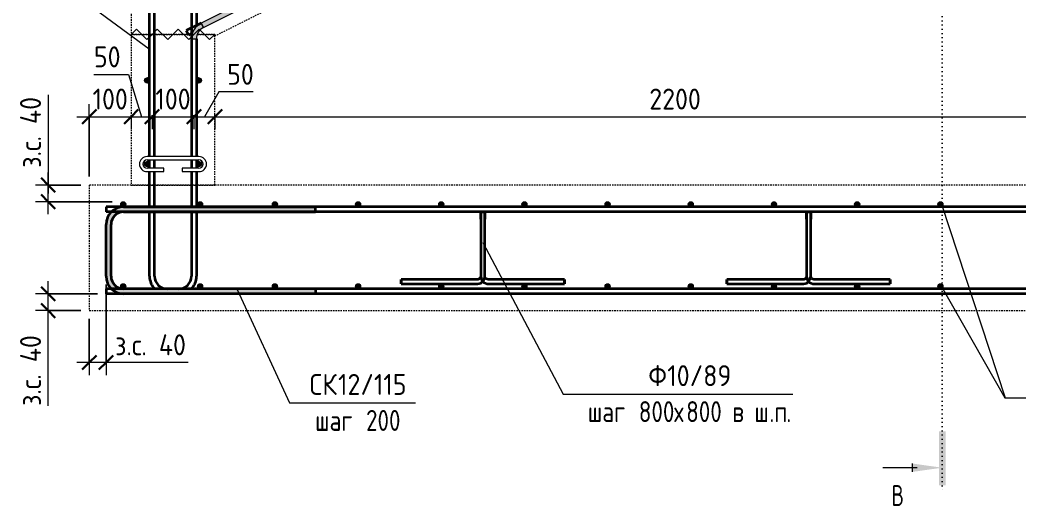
# Model space of a CAD drawing. Header units: millimetres. Extents: x 28908 to 47912, y -2577 to 78399.
# Drawn here: x 36045 to 38433, y -2467 to -1306 of the extents above; entities that cross this region are included whole.
import ezdxf

# ---------------------------------------------------------------- set-up
doc = ezdxf.new("R2010")
doc.units = ezdxf.units.MM
doc.linetypes.add('01 Штриховая _4 мм_', pattern=[6, 3.5, -2.5])
doc.linetypes.add('04 Пунктир 10мм', pattern=[10, 0, -10])
for name, color, linetype, lineweight in [('AA_Dim', 7, 'Continuous', 9), ('AA_Dim-20', 7, 'Continuous', 9), ('AA_Oformlenie', 7, 'Continuous', 9), ('AA_Razrez', 7, 'Continuous', 9), ('AA_Vinoska', 7, 'Continuous', 9), ('KR_Armatura', 7, 'Continuous', 20), ('KR_Armatura_Tonkie', 7, 'Continuous', 20)]:
    doc.layers.add(name, color=color, linetype=linetype, lineweight=lineweight)
for name, color, linetype, lineweight, true_color in [('AF_Perekritie', 7, 'Continuous', 60, 0x006a35), ('AF_Perekritie_Опалубка', 7, 'Continuous', 60, 0x006a35), ('AF_Stena_Опалубка', 7, 'Continuous', 20, 0x0063c6), ('KR_Fundament', 7, 'Continuous', 20, 0x804000)]:
    doc.layers.add(name, color=color, linetype=linetype, lineweight=lineweight, true_color=true_color)
doc.styles.add('ISOCPEUR', font='isocpeur.TTF', dxfattribs={"width": 0.7, "height": 50})
doc.styles.add('ISOCPEUR_1', font='isocpeur.TTF', dxfattribs={"width": 0.9, "height": 50})
doc.styles.add('ISOCPEUR_2', font='isocpeur.TTF', dxfattribs={"width": 0.8, "height": 50})
doc.dimstyles.new('00_Точн_3_знака__прозр_', dxfattribs={"dimscale": 304.8, "dimtxt": 50.137748, "dimasz": 0.111549, "dimexe": 0.098425, "dimexo": 0.065617, "dimgap": 0.006562, "dimtad": 1, "dimdec": 3, "dimrnd": 0.001, "dimdsep": 46, "dimtxsty": 'ISOCPEUR_1', "dimblk1": 'OBLIQUE', "dimblk2": 'OBLIQUE', "dimsah": 1, "dimcen": 0.09, "dimdle": 0.098425, "dimazin": 0, "dimtfac": 1, "dimtdec": 4, "dimtix": 1, "dimtmove": 0, "dimatfit": 3, "dimfxl": 1, "dimtvp": 1, "dimtolj": 1, "dimtzin": 0, "dimlwd": 18, "dimlwe": 18, "dimarcsym": 2})
doc.dimstyles.new('00_Точн_3_знака__прозр__1', dxfattribs={"dimscale": 304.8, "dimtxt": 50.137748, "dimasz": 0.111549, "dimexe": 0.098425, "dimexo": 0.065617, "dimgap": 0.006562, "dimtad": 1, "dimdec": 3, "dimrnd": 0.001, "dimdsep": 46, "dimtxsty": 'ISOCPEUR_1', "dimblk1": 'OBLIQUE', "dimblk2": 'OBLIQUE', "dimsah": 1, "dimcen": 0.09, "dimdle": 0.098425, "dimazin": 0, "dimtfac": 1, "dimtdec": 4, "dimtix": 1, "dimtmove": 1, "dimatfit": 3, "dimfxl": 1, "dimtvp": 1, "dimtolj": 1, "dimtzin": 0, "dimlwd": 18, "dimlwe": 18, "dimarcsym": 2})

# ---------------------------------------------------------------- blocks, each defined once
blk = doc.blocks.new('Ktcnybwf - Лестница-3686718-А-А Арм')
at = {"layer": 'AF_Perekritie', "linetype": '01 Штриховая _4 мм_', "lineweight": 20}
for p, q in [((-31880.1, -70), (-32180.1, -70)), ((-32180.1, -70), (-32180.1, -170)), ((-32180.1, -170), (-32480.1, -170)), ((-32480.1, -170), (-32480.1, -320)), ((-34080.1, -1343.6), (-31932.8, -270)), ((-31932.8, -270), (-31880.1, -270)), ((-32480.1, -320), (-32780.1, -320)), ((-32780.1, -320), (-32780.1, -470)), ((-32780.1, -470), (-33080.1, -470)), ((-33080.1, -470), (-33080.1, -620)), ((-33080.1, -620), (-33380.1, -620)), ((-33380.1, -620), (-33380.1, -770)), ((-33380.1, -770), (-33680.1, -770)), ((-33680.1, -770), (-33680.1, -920)), ((-33680.1, -920), (-33980.1, -920)), ((-33980.1, -920), (-33980.1, -1070)), ((-33980.1, -1070), (-34280.1, -1070)), ((-34280.1, -1070), (-34280.1, -1340)), ((-34280.1, -1340), (-34134.6, -1340)), ((-34122, -1340), (-34080.1, -1340)), ((-34080.1, -1340), (-34080.1, -1343.6))]:
    blk.add_line(p, q, dxfattribs=at)
blk = doc.blocks.new('261_Лягушка _НесАрм_РабПлоск_ - 10 А240-3794697-А-А Арм')
at = {"layer": 'KR_Armatura_Tonkie', "lineweight": 35}
for p, q in [((-33445.1, -1781.5), (-33445.1, -1918.5)), ((-33445.1, -1781.5), (-33445.1, -1918.5)), ((-33435.1, -1918.5), (-33435.1, -1781.5)), ((-33435.1, -1918.5), (-33435.1, -1781.5)), ((-33452.6, -1926), (-33635.1, -1926)), ((-33635.1, -1926), (-33635.1, -1936)), ((-33635.1, -1936), (-33635.1, -1926)), ((-33245.1, -1926), (-33427.6, -1926)), ((-33245.1, -1936), (-33245.1, -1926)), ((-33245.1, -1926), (-33245.1, -1936)), ((-33635.1, -1936), (-33452.6, -1936)), ((-33427.6, -1936), (-33245.1, -1936))]:
    blk.add_line(p, q, dxfattribs=at)
at = {"layer": 'KR_Armatura_Tonkie', "lineweight": 35, "flags": 128}
for points in [[(-33445.1, -1769), (-33443.2, -1765.1), (-33439, -1764.1), (-33435.6, -1766.7), (-33435.1, -1769)], [(-33445.1, -1769), (-33445.1, -1770.9), (-33445.1, -1776.1), (-33445.1, -1781.5)], [(-33445.1, -1781.5), (-33445.1, -1774.8), (-33445.1, -1770.2), (-33445.1, -1769)], [(-33435.1, -1781.5), (-33435.1, -1774.8), (-33435.1, -1770.2), (-33435.1, -1769)], [(-33435.1, -1769), (-33435.1, -1770.9), (-33435.1, -1776.1), (-33435.1, -1781.5)], [(-33452.6, -1936), (-33444.6, -1934.1), (-33438.3, -1928.7), (-33435.2, -1921), (-33435.1, -1918.5)], [(-33445.1, -1918.5), (-33447, -1923.5), (-33451.7, -1925.9), (-33452.6, -1926)], [(-33445.1, -1918.5), (-33443.1, -1926.5), (-33437.7, -1932.7), (-33430.1, -1935.8), (-33427.6, -1936)], [(-33427.6, -1926), (-33432.5, -1924.1), (-33435, -1919.4), (-33435.1, -1918.5)]]:
    blk.add_lwpolyline(points, dxfattribs=at)
blk = doc.blocks.new('079_Обозначение загиба стержня _ЭлУзла_ - Сплошные линии-3775775-А-А Арм')
at = {"layer": 'AA_Oformlenie'}
for points in [[(-34107.5, -1323.7), (-33588.6, -1064.5), (-33594, -1053.7), (-34112.8, -1313)], [(-33976.5, -1238), (-33985.1, -1208.8), (-33994.6, -1213.5)], [(-34136.1, -1350.6), (-34124.1, -1350.6), (-34123.3, -1344), (-34121.2, -1337.7), (-34117.7, -1332.1), (-34112.8, -1327.2), (-34107.5, -1323.7), (-34112.8, -1313), (-34120.6, -1318), (-34127.1, -1324.7), (-34132, -1332.6), (-34135, -1341.3)]]:
    blk.add_hatch(color=256, dxfattribs=at).paths.add_polyline_path(points)
for p, q in [((-33594, -1053.7), (-34112.8, -1313)), ((-33594, -1053.7), (-34112.8, -1313)), ((-34107.5, -1323.7), (-33588.6, -1064.5)), ((-34107.5, -1323.7), (-33588.6, -1064.5)), ((-33588.6, -1064.5), (-33594, -1053.7)), ((-33588.6, -1064.5), (-33594, -1053.7)), ((-33985.1, -1208.8), (-33994.6, -1213.5)), ((-33994.6, -1213.5), (-33976.5, -1238)), ((-33976.5, -1238), (-33985.1, -1208.8)), ((-34107.5, -1323.7), (-34112.8, -1313)), ((-34112.8, -1313), (-34107.5, -1323.7)), ((-34136.1, -1350.6), (-34124.1, -1350.6))]:
    blk.add_line(p, q, dxfattribs=at)
for centre, radius, start, end in [((-34124.1, -1278.2), 150, 77.6288, 90), ((-34124.1, -1278.2), 150, 61.2026, 73.4903), ((-34124.1, -1278.2), 150, 26.55, 55.8028), ((-34094.1, -1350.6), 42, 116.55, 180), ((-34094.1, -1350.6), 42, 116.55, 180), ((-34094.1, -1350.6), 30, 116.55, 180), ((-34094.1, -1350.6), 30, 116.55, 180)]:
    blk.add_arc(centre, radius, start, end, dxfattribs=at)
blk = doc.blocks.new('Последовательность узлов - 3мм масшт20-904339-А-А Арм')
at = {"layer": 'AA_Oformlenie'}
for p, q in [((-34280.1, -1340), (-34267.6, -1327.5)), ((-34267.6, -1327.5), (-34242.6, -1352.5)), ((-34230.1, -1340), (-34217.6, -1327.5)), ((-34217.6, -1327.5), (-34192.6, -1352.5)), ((-34180.1, -1340), (-34167.6, -1327.5)), ((-34167.6, -1327.5), (-34142.6, -1352.5)), ((-34130.1, -1340), (-34117.6, -1327.5)), ((-34117.6, -1327.5), (-34092.6, -1352.5)), ((-34230.1, -1340), (-34242.6, -1352.5)), ((-34180.1, -1340), (-34192.6, -1352.5)), ((-34130.1, -1340), (-34142.6, -1352.5)), ((-34080.1, -1340), (-34092.6, -1352.5))]:
    blk.add_line(p, q, dxfattribs=at)
blk = doc.blocks.new('079_Шпилька _ЭлУзла_ - d8 А240-3881866-А-А Арм')
at = {"layer": 'AA_Oformlenie'}
for p, q in [((-29558.1, -832), (-29682.1, -832)), ((-29682.1, -840), (-29558.1, -840)), ((-29642.1, -860), (-29682.1, -860)), ((-29682.1, -868), (-29642.1, -868)), ((-29642.1, -868), (-29642.1, -860)), ((-29558.1, -860), (-29598.1, -860)), ((-29598.1, -860), (-29598.1, -868)), ((-29598.1, -868), (-29558.1, -868))]:
    blk.add_line(p, q, dxfattribs=at)
for centre, radius, start, end in [((-29682.1, -850), 18, 90, 270), ((-29558.1, -850), 18, 270, 90), ((-29682.1, -850), 10, 90, 270), ((-29558.1, -850), 10, 270, 90)]:
    blk.add_arc(centre, radius, start, end, dxfattribs=at)
blk = doc.blocks.new('Разрез - Номер узла_ сзади-394133-А-А Арм')
at = {"layer": 'AA_Razrez'}
for points in [[(-30447.7, -2295), (-30463.7, -2295), (-30463.7, -2424.1), (-30447.7, -2424.1)], [(-30526.5, -2371.7), (-30526.5, -2391.5), (-30455.8, -2381.6)]]:
    blk.add_hatch(color=256, dxfattribs=at).paths.add_polyline_path(points)
for p, q in [((-30515.8, -2381.6), (-30597.7, -2381.6)), ((-30526.5, -2391.5), (-30526.5, -2371.7))]:
    blk.add_line(p, q, dxfattribs=at)
blk = doc.blocks.new('DIMBLOCK42-А-А Арм')
at = {"layer": 'AA_Dim-20', "color": 30, "lineweight": 18, "true_color": 0xff8000, "transparency": 16777216}
for p, q in [((36250.5, -1938), (36250.5, -2154)), ((36250.5, -2124), (36250.5, -1938)), ((36210.5, -2020), (36210.5, -2154)), ((36210.5, -2124), (36210.5, -2020)), ((36280.5, -2124), (36180.5, -2124)), ((36252.3, -2124), (36230.5, -2124)), ((36446.4, -2124), (36252.3, -2124))]:
    blk.add_line(p, q, dxfattribs=at)
at = {"layer": 'AA_Dim-20', "color": 30, "lineweight": 30, "true_color": 0xff8000, "transparency": 16777216}
for p, q in [((36210.5, -2124), (36193.5, -2141)), ((36210.5, -2124), (36227.5, -2107)), ((36250.5, -2124), (36233.5, -2141)), ((36250.5, -2124), (36267.5, -2107))]:
    blk.add_line(p, q, dxfattribs=at)
at = {"layer": 'AA_Dim-20', "color": 0, "lineweight": 18, "transparency": 16777216, "insert": (36272.3, -2056.8), "char_height": 50, "width": 208.876, "attachment_point": 1, "line_spacing_factor": 1.135194, "style": 'ISOCPEUR_1'}
blk.add_mtext('з.с. 40', dxfattribs=at)
blk = doc.blocks.new('_Oblique')
at = {"color": 0, "linetype": 'ByBlock', "lineweight": -2}
blk.add_line((-0.5, -0.5), (0.5, 0.5), dxfattribs=at)
blk = doc.blocks.new('DIMBLOCK50-А-А Арм')
at = {"layer": 'AA_Dim-20', "color": 30, "lineweight": 18, "true_color": 0xff8000, "transparency": 16777216}
for p, q in [((36210.5, -1680), (36210.5, -1506.8)), ((36180.5, -1536.8), (36310.5, -1536.8)), ((36210.5, -1536.8), (36210.5, -1680)), ((36310.5, -1532.7), (36310.5, -1566.8)), ((36310.5, -1536.8), (36310.5, -1532.7))]:
    blk.add_line(p, q, dxfattribs=at)
at = {"layer": 'AA_Dim-20', "color": 30, "lineweight": 30, "true_color": 0xff8000, "transparency": 16777216}
for p, q in [((36210.5, -1536.8), (36227.5, -1519.8)), ((36310.5, -1536.8), (36327.5, -1519.8)), ((36210.5, -1536.8), (36193.5, -1553.8)), ((36310.5, -1536.8), (36293.5, -1553.8))]:
    blk.add_line(p, q, dxfattribs=at)
at = {"layer": 'AA_Dim-20', "color": 0, "lineweight": 18, "transparency": 16777216, "insert": (36218.4, -1469.6), "char_height": 50, "width": 101.032, "attachment_point": 1, "line_spacing_factor": 1.135194, "style": 'ISOCPEUR_1'}
blk.add_mtext('100', dxfattribs=at)
blk = doc.blocks.new('DIMBLOCK51-А-А Арм')
at = {"layer": 'AA_Dim-20', "color": 30, "lineweight": 18, "true_color": 0xff8000, "transparency": 16777216}
for p, q in [((36221.6, -1436), (36304.1, -1436)), ((36304.1, -1436), (36335.5, -1536.8)), ((36310.5, -1532.7), (36310.5, -1566.8)), ((36310.5, -1536.8), (36310.5, -1532.7)), ((36310.5, -1536.8), (36360.5, -1536.8)), ((36360.5, -1532.7), (36360.5, -1566.8)), ((36360.5, -1536.8), (36360.5, -1532.7))]:
    blk.add_line(p, q, dxfattribs=at)
at = {"layer": 'AA_Dim-20', "color": 30, "lineweight": 30, "true_color": 0xff8000, "transparency": 16777216}
for p, q in [((36310.5, -1536.8), (36327.5, -1519.8)), ((36360.5, -1536.8), (36377.5, -1519.8)), ((36310.5, -1536.8), (36293.5, -1553.8)), ((36360.5, -1536.8), (36343.5, -1553.8))]:
    blk.add_line(p, q, dxfattribs=at)
at = {"layer": 'AA_Dim-20', "color": 0, "lineweight": 18, "transparency": 16777216, "insert": (36221.6, -1368.8), "char_height": 50, "width": 74.923, "attachment_point": 1, "line_spacing_factor": 1.135194, "style": 'ISOCPEUR_1'}
blk.add_mtext('50', dxfattribs=at)
blk = doc.blocks.new('DIMBLOCK52-А-А Арм')
at = {"layer": 'AA_Dim-20', "color": 30, "lineweight": 30, "true_color": 0xff8000, "transparency": 16777216}
for p, q in [((36360.5, -1536.8), (36377.5, -1519.8)), ((36460.5, -1536.8), (36477.5, -1519.8)), ((36360.5, -1536.8), (36343.5, -1553.8)), ((36460.5, -1536.8), (36443.5, -1553.8))]:
    blk.add_line(p, q, dxfattribs=at)
at = {"layer": 'AA_Dim-20', "color": 30, "lineweight": 18, "true_color": 0xff8000, "transparency": 16777216}
for p, q in [((36360.5, -1532.7), (36360.5, -1566.8)), ((36360.5, -1536.8), (36360.5, -1532.7)), ((36360.5, -1536.8), (36460.5, -1536.8)), ((36460.5, -1532.7), (36460.5, -1566.8)), ((36460.5, -1536.8), (36460.5, -1532.7))]:
    blk.add_line(p, q, dxfattribs=at)
at = {"layer": 'AA_Dim-20', "color": 0, "lineweight": 18, "transparency": 16777216, "insert": (36368.4, -1469.6), "char_height": 50, "width": 101.032, "attachment_point": 1, "line_spacing_factor": 1.135194, "style": 'ISOCPEUR_1'}
blk.add_mtext('100', dxfattribs=at)
blk = doc.blocks.new('DIMBLOCK53-А-А Арм')
at = {"layer": 'AA_Dim-20', "color": 30, "lineweight": 18, "true_color": 0xff8000, "transparency": 16777216}
for p, q in [((36519.7, -1477.6), (36485.5, -1536.8)), ((36602.1, -1477.6), (36519.7, -1477.6)), ((36460.5, -1532.7), (36460.5, -1566.8)), ((36460.5, -1536.8), (36460.5, -1532.7)), ((36460.5, -1536.8), (36510.5, -1536.8)), ((36510.5, -1532.7), (36510.5, -1566.8)), ((36510.5, -1536.8), (36510.5, -1532.7))]:
    blk.add_line(p, q, dxfattribs=at)
at = {"layer": 'AA_Dim-20', "color": 30, "lineweight": 30, "true_color": 0xff8000, "transparency": 16777216}
for p, q in [((36460.5, -1536.8), (36477.5, -1519.8)), ((36510.5, -1536.8), (36527.5, -1519.8)), ((36460.5, -1536.8), (36443.5, -1553.8)), ((36510.5, -1536.8), (36493.5, -1553.8))]:
    blk.add_line(p, q, dxfattribs=at)
at = {"layer": 'AA_Dim-20', "color": 0, "lineweight": 18, "transparency": 16777216, "insert": (36539.7, -1410.5), "char_height": 50, "width": 74.923, "attachment_point": 1, "line_spacing_factor": 1.135194, "style": 'ISOCPEUR_1'}
blk.add_mtext('50', dxfattribs=at)
blk = doc.blocks.new('DIMBLOCK54-А-А Арм')
at = {"layer": 'AA_Dim-20', "color": 30, "lineweight": 30, "true_color": 0xff8000, "transparency": 16777216}
for p, q in [((36510.5, -1536.8), (36527.5, -1519.8)), ((38710.5, -1536.8), (38727.5, -1519.8)), ((36510.5, -1536.8), (36493.5, -1553.8)), ((38710.5, -1536.8), (38693.5, -1553.8))]:
    blk.add_line(p, q, dxfattribs=at)
at = {"layer": 'AA_Dim-20', "color": 30, "lineweight": 18, "true_color": 0xff8000, "transparency": 16777216}
for p, q in [((36510.5, -1532.7), (36510.5, -1566.8)), ((36510.5, -1536.8), (36510.5, -1532.7)), ((36510.5, -1536.8), (38710.5, -1536.8)), ((38710.5, -1532.7), (38710.5, -1566.8)), ((38710.5, -1536.8), (38710.5, -1532.7))]:
    blk.add_line(p, q, dxfattribs=at)
at = {"layer": 'AA_Dim-20', "color": 0, "lineweight": 18, "transparency": 16777216, "insert": (37548, -1469.6), "char_height": 50, "width": 149.846, "attachment_point": 1, "line_spacing_factor": 1.135194, "style": 'ISOCPEUR_1'}
blk.add_mtext('2200', dxfattribs=at)
blk = doc.blocks.new('042_М_Арматуры - Диам длина поз _ Комментарий-2260297-А-А Арм')
at = {"layer": 'AA_Vinoska'}
blk.add_line((-33880.8, -2220.4), (-33600.8, -2220.4), dxfattribs=at)
blk = doc.blocks.new('DIMBLOCK70-А-А Арм')
at = {"layer": 'AA_Dim-20', "color": 30, "lineweight": 18, "true_color": 0xff8000, "transparency": 16777216}
for p, q in [((36112.3, -1484.5), (36112.3, -1678.6)), ((36112.3, -1770), (36112.3, -1670)), ((36112.3, -1678.6), (36112.3, -1720)), ((36190.5, -1700), (36082.3, -1700)), ((36112.3, -1700), (36190.5, -1700)), ((36265.5, -1740), (36082.3, -1740)), ((36112.3, -1740), (36265.5, -1740))]:
    blk.add_line(p, q, dxfattribs=at)
at = {"layer": 'AA_Dim-20', "color": 30, "lineweight": 30, "true_color": 0xff8000, "transparency": 16777216}
for p, q in [((36112.3, -1700), (36095.3, -1683)), ((36112.3, -1700), (36129.3, -1717)), ((36112.3, -1740), (36095.3, -1723)), ((36112.3, -1740), (36129.3, -1757))]:
    blk.add_line(p, q, dxfattribs=at)
at = {"layer": 'AA_Dim-20', "color": 0, "lineweight": 18, "transparency": 16777216, "insert": (36045.2, -1658.6), "char_height": 50, "width": 208.876, "attachment_point": 1, "rotation": 90, "line_spacing_factor": 1.135194, "style": 'ISOCPEUR_1'}
blk.add_mtext('з.с. 40', dxfattribs=at)
blk = doc.blocks.new('DIMBLOCK71-А-А Арм')
at = {"layer": 'AA_Dim-20', "color": 30, "lineweight": 18, "true_color": 0xff8000, "transparency": 16777216}
for p, q in [((36112.3, -2030), (36112.3, -1930)), ((36230.5, -1960), (36082.3, -1960)), ((36112.3, -1960), (36230.5, -1960)), ((36112.3, -2033.6), (36112.3, -1980)), ((36190.5, -2000), (36082.3, -2000)), ((36112.3, -2000), (36190.5, -2000)), ((36112.3, -2227.7), (36112.3, -2033.6))]:
    blk.add_line(p, q, dxfattribs=at)
at = {"layer": 'AA_Dim-20', "color": 30, "lineweight": 30, "true_color": 0xff8000, "transparency": 16777216}
for p, q in [((36112.3, -1960), (36095.3, -1943)), ((36112.3, -1960), (36129.3, -1977)), ((36112.3, -2000), (36095.3, -1983)), ((36112.3, -2000), (36129.3, -2017))]:
    blk.add_line(p, q, dxfattribs=at)
at = {"layer": 'AA_Dim-20', "color": 0, "lineweight": 18, "transparency": 16777216, "insert": (36045.2, -2227.7), "char_height": 50, "width": 208.876, "attachment_point": 1, "rotation": 90, "line_spacing_factor": 1.135194, "style": 'ISOCPEUR_1'}
blk.add_mtext('з.с. 40', dxfattribs=at)
blk = doc.blocks.new('042_М_Арматуры - Диам длина поз _ Комментарий полка 25-3827468-А-А Арм')
at = {"layer": 'AA_Vinoska'}
blk.add_line((-31345.3, -434.9), (-30845.3, -434.9), dxfattribs=at)
blk = doc.blocks.new('042_М_Арматуры - Диам длина поз _ Шаг-2260295-А-А Арм')
at = {"layer": 'AA_Vinoska'}
blk.add_line((-30255.6, -895.6), (-29975.6, -895.6), dxfattribs=at)

msp = doc.modelspace()

# ---------------------------------------------------------------- hatches: boundary and pattern name
at = {"layer": 'KR_Armatura'}
h = msp.add_hatch(color=256, dxfattribs=at)
edge = h.paths.add_edge_path()
edge.add_arc((36348.4726, -1450), 6, 0, 360)
for points in [[(36348.4726, -1456), (36353.6688, -1453), (36353.6688, -1447), (36348.4726, -1444), (36343.2764, -1447), (36343.2764, -1453)], [(36472.4726, -1456), (36477.6688, -1453), (36477.6688, -1447), (36472.4726, -1444), (36467.2764, -1447), (36467.2764, -1453)], [(36348.4726, -1656), (36353.6688, -1653), (36353.6688, -1647), (36348.4726, -1644), (36343.2764, -1647), (36343.2764, -1653)], [(36472.4726, -1656), (36477.6688, -1653), (36477.6688, -1647), (36472.4726, -1644), (36467.2764, -1647), (36467.2764, -1653)], [(36288.4726, -1751.1962), (36294.4726, -1751.1962), (36297.4726, -1746), (36294.4726, -1740.8038), (36288.4726, -1740.8038), (36285.4726, -1746)], [(36472.1393, -1751.1962), (36478.1393, -1751.1962), (36481.1393, -1746), (36478.1393, -1740.8038), (36472.1393, -1740.8038), (36469.1393, -1746)], [(36650.8059, -1751.1962), (36656.8059, -1751.1962), (36659.8059, -1746), (36656.8059, -1740.8038), (36650.8059, -1740.8038), (36647.8059, -1746)], [(36849.4726, -1751.1962), (36855.4726, -1751.1962), (36858.4726, -1746), (36855.4726, -1740.8038), (36849.4726, -1740.8038), (36846.4726, -1746)], [(37048.1393, -1751.1962), (37054.1393, -1751.1962), (37057.1393, -1746), (37054.1393, -1740.8038), (37048.1393, -1740.8038), (37045.1393, -1746)], [(37246.8059, -1751.1962), (37252.8059, -1751.1962), (37255.8059, -1746), (37252.8059, -1740.8038), (37246.8059, -1740.8038), (37243.8059, -1746)], [(37445.4726, -1751.1962), (37451.4726, -1751.1962), (37454.4726, -1746), (37451.4726, -1740.8038), (37445.4726, -1740.8038), (37442.4726, -1746)], [(37644.1393, -1751.1962), (37650.1393, -1751.1962), (37653.1393, -1746), (37650.1393, -1740.8038), (37644.1393, -1740.8038), (37641.1393, -1746)], [(37842.8059, -1751.1962), (37848.8059, -1751.1962), (37851.8059, -1746), (37848.8059, -1740.8038), (37842.8059, -1740.8038), (37839.8059, -1746)], [(38041.4726, -1751.1962), (38047.4726, -1751.1962), (38050.4726, -1746), (38047.4726, -1740.8038), (38041.4726, -1740.8038), (38038.4726, -1746)], [(38240.1393, -1751.1962), (38246.1393, -1751.1962), (38249.1393, -1746), (38246.1393, -1740.8038), (38240.1393, -1740.8038), (38237.1393, -1746)], [(36288.4726, -1947.1962), (36294.4726, -1947.1962), (36297.4726, -1942), (36294.4726, -1936.8038), (36288.4726, -1936.8038), (36285.4726, -1942)], [(36472.1393, -1947.1962), (36478.1393, -1947.1962), (36481.1393, -1942), (36478.1393, -1936.8038), (36472.1393, -1936.8038), (36469.1393, -1942)], [(36650.8059, -1947.1962), (36656.8059, -1947.1962), (36659.8059, -1942), (36656.8059, -1936.8038), (36650.8059, -1936.8038), (36647.8059, -1942)], [(36849.4726, -1947.1962), (36855.4726, -1947.1962), (36858.4726, -1942), (36855.4726, -1936.8038), (36849.4726, -1936.8038), (36846.4726, -1942)], [(37048.1393, -1947.1962), (37054.1393, -1947.1962), (37057.1393, -1942), (37054.1393, -1936.8038), (37048.1393, -1936.8038), (37045.1393, -1942)], [(37246.8059, -1947.1962), (37252.8059, -1947.1962), (37255.8059, -1942), (37252.8059, -1936.8038), (37246.8059, -1936.8038), (37243.8059, -1942)], [(37445.4726, -1947.1962), (37451.4726, -1947.1962), (37454.4726, -1942), (37451.4726, -1936.8038), (37445.4726, -1936.8038), (37442.4726, -1942)], [(37644.1393, -1947.1962), (37650.1393, -1947.1962), (37653.1393, -1942), (37650.1393, -1936.8038), (37644.1393, -1936.8038), (37641.1393, -1942)], [(37842.8059, -1947.1962), (37848.8059, -1947.1962), (37851.8059, -1942), (37848.8059, -1936.8038), (37842.8059, -1936.8038), (37839.8059, -1942)], [(38041.4726, -1947.1962), (38047.4726, -1947.1962), (38050.4726, -1942), (38047.4726, -1936.8038), (38041.4726, -1936.8038), (38038.4726, -1942)], [(38240.1393, -1947.1962), (38246.1393, -1947.1962), (38249.1393, -1942), (38246.1393, -1936.8038), (38240.1393, -1936.8038), (38237.1393, -1942)]]:
    msp.add_hatch(color=256, dxfattribs=at).paths.add_polyline_path(points)
h = msp.add_hatch(color=256, dxfattribs=at)
edge = h.paths.add_edge_path()
edge.add_arc((36472.4726, -1450), 6, 0, 360)
h = msp.add_hatch(color=256, dxfattribs=at)
edge = h.paths.add_edge_path()
edge.add_arc((36348.4726, -1650), 6, 0, 360)
h = msp.add_hatch(color=256, dxfattribs=at)
edge = h.paths.add_edge_path()
edge.add_arc((36472.4726, -1650), 6, 0, 360)
h = msp.add_hatch(color=256, dxfattribs=at)
edge = h.paths.add_edge_path()
edge.add_arc((36291.4726, -1746), 6, 0, 360)
h = msp.add_hatch(color=256, dxfattribs=at)
edge = h.paths.add_edge_path()
edge.add_arc((36475.1393, -1746), 6, 0, 360)
h = msp.add_hatch(color=256, dxfattribs=at)
edge = h.paths.add_edge_path()
edge.add_arc((36653.8059, -1746), 6, 0, 360)
h = msp.add_hatch(color=256, dxfattribs=at)
edge = h.paths.add_edge_path()
edge.add_arc((36852.4726, -1746), 6, 0, 360)
h = msp.add_hatch(color=256, dxfattribs=at)
edge = h.paths.add_edge_path()
edge.add_arc((37051.1393, -1746), 6, 0, 360)
h = msp.add_hatch(color=256, dxfattribs=at)
edge = h.paths.add_edge_path()
edge.add_arc((37249.8059, -1746), 6, 0, 360)
h = msp.add_hatch(color=256, dxfattribs=at)
edge = h.paths.add_edge_path()
edge.add_arc((37448.4726, -1746), 6, 0, 360)
h = msp.add_hatch(color=256, dxfattribs=at)
edge = h.paths.add_edge_path()
edge.add_arc((37647.1393, -1746), 6, 0, 360)
h = msp.add_hatch(color=256, dxfattribs=at)
edge = h.paths.add_edge_path()
edge.add_arc((37845.8059, -1746), 6, 0, 360)
h = msp.add_hatch(color=256, dxfattribs=at)
edge = h.paths.add_edge_path()
edge.add_arc((38044.4726, -1746), 6, 0, 360)
h = msp.add_hatch(color=256, dxfattribs=at)
edge = h.paths.add_edge_path()
edge.add_arc((38243.1393, -1746), 6, 0, 360)
h = msp.add_hatch(color=256, dxfattribs=at)
edge = h.paths.add_edge_path()
edge.add_arc((36291.4726, -1942), 6, 0, 360)
h = msp.add_hatch(color=256, dxfattribs=at)
edge = h.paths.add_edge_path()
edge.add_arc((36475.1393, -1942), 6, 0, 360)
h = msp.add_hatch(color=256, dxfattribs=at)
edge = h.paths.add_edge_path()
edge.add_arc((36653.8059, -1942), 6, 0, 360)
h = msp.add_hatch(color=256, dxfattribs=at)
edge = h.paths.add_edge_path()
edge.add_arc((36852.4726, -1942), 6, 0, 360)
h = msp.add_hatch(color=256, dxfattribs=at)
edge = h.paths.add_edge_path()
edge.add_arc((37051.1393, -1942), 6, 0, 360)
h = msp.add_hatch(color=256, dxfattribs=at)
edge = h.paths.add_edge_path()
edge.add_arc((37249.8059, -1942), 6, 0, 360)
h = msp.add_hatch(color=256, dxfattribs=at)
edge = h.paths.add_edge_path()
edge.add_arc((37448.4726, -1942), 6, 0, 360)
h = msp.add_hatch(color=256, dxfattribs=at)
edge = h.paths.add_edge_path()
edge.add_arc((37647.1393, -1942), 6, 0, 360)
h = msp.add_hatch(color=256, dxfattribs=at)
edge = h.paths.add_edge_path()
edge.add_arc((37845.8059, -1942), 6, 0, 360)
h = msp.add_hatch(color=256, dxfattribs=at)
edge = h.paths.add_edge_path()
edge.add_arc((38044.4726, -1942), 6, 0, 360)
h = msp.add_hatch(color=256, dxfattribs=at)
edge = h.paths.add_edge_path()
edge.add_arc((38243.1393, -1942), 6, 0, 360)
at = {"layer": 'KR_Armatura_Tonkie'}
for points in [[(36250.4726, -1794), (36262.4726, -1794), (36263.4948, -1786.2354), (36266.4918, -1779), (36271.2594, -1772.7868), (36277.4726, -1768.0192), (36284.708, -1765.0222), (36292.4726, -1764), (36292.4726, -1752), (36281.6022, -1753.4311), (36271.4726, -1757.6269), (36262.7741, -1764.3015), (36256.0995, -1773), (36251.9037, -1783.1296)], [(36292.4726, -1764), (36750.4726, -1764), (36750.4726, -1752), (36292.4726, -1752)], [(36262.4726, -1918), (36262.4726, -1794), (36250.4726, -1794), (36250.4726, -1918)], [(36292.4726, -1960), (36292.4726, -1948), (36284.708, -1946.9778), (36277.4726, -1943.9808), (36271.2594, -1939.2132), (36266.4918, -1933), (36263.4948, -1925.7646), (36262.4726, -1918), (36250.4726, -1918), (36251.9037, -1928.8704), (36256.0995, -1939), (36262.7741, -1947.6985), (36271.4726, -1954.3731), (36281.6022, -1958.5689)], [(36691.8797, -1960), (36750.4726, -1960), (36750.4726, -1948), (36292.4726, -1948), (36292.4726, -1960)]]:
    msp.add_hatch(color=256, dxfattribs=at).paths.add_polyline_path(points)

# ---------------------------------------------------------------- linework, layer by layer
at = {"layer": 'AA_Razrez', "color": 7, "linetype": '04 Пунктир 10мм', "true_color": 0xffffff}
msp.add_line((38247.6103, 631.7823), (38247.6103, -2435.3837), dxfattribs=at)
at = {"layer": 'AA_Vinoska'}
for p, q in [((36353.4095, -1375.5795), (36113.7741, -1198.4184)), ((38245.5755, -1746), (38397.6149, -2208.2333)), ((37150.6336, -1837.3826), (37342.4821, -2199.4392)), ((36563.8813, -1949.2544), (36688.305, -2220.4482)), ((38242.6399, -1936.6833), (38397.4794, -2208.2333)), ((36688.305, -2220.4482), (36709.7574, -2220.4482)), ((37342.4821, -2199.4392), (37390.7525, -2199.4392)), ((38397.4794, -2208.2333), (38421.7512, -2208.2333)), ((38397.6149, -2208.2333), (38421.7512, -2208.2333))]:
    msp.add_line(p, q, dxfattribs=at)
at = {"layer": 'AF_Stena_Опалубка', "linetype": '01 Штриховая _4 мм_'}
for p, q in [((36455.9603, -1340), (36310.4726, -1340)), ((36310.4726, -1340), (36310.4726, -1700)), ((36510.4726, -1340), (36468.5766, -1340)), ((36510.4726, -1700), (36510.4726, -1340)), ((36310.4726, -1700), (36510.4726, -1700))]:
    msp.add_line(p, q, dxfattribs=at)
at = {"layer": 'KR_Armatura'}
for p, q in [((36348.4726, -1444), (36343.2764, -1447)), ((36343.2764, -1447), (36343.2764, -1453)), ((36343.2764, -1453), (36348.4726, -1456)), ((36353.6688, -1447), (36348.4726, -1444)), ((36348.4726, -1456), (36353.6688, -1453)), ((36353.6688, -1453), (36353.6688, -1447)), ((36472.4726, -1444), (36467.2764, -1447)), ((36467.2764, -1447), (36467.2764, -1453)), ((36467.2764, -1453), (36472.4726, -1456)), ((36477.6688, -1447), (36472.4726, -1444)), ((36472.4726, -1456), (36477.6688, -1453)), ((36477.6688, -1453), (36477.6688, -1447)), ((36348.4726, -1644), (36343.2764, -1647)), ((36343.2764, -1647), (36343.2764, -1653)), ((36353.6688, -1647), (36348.4726, -1644)), ((36353.6688, -1653), (36353.6688, -1647)), ((36472.4726, -1644), (36467.2764, -1647)), ((36467.2764, -1647), (36467.2764, -1653)), ((36477.6688, -1647), (36472.4726, -1644)), ((36477.6688, -1653), (36477.6688, -1647)), ((36343.2764, -1653), (36348.4726, -1656)), ((36348.4726, -1656), (36353.6688, -1653)), ((36467.2764, -1653), (36472.4726, -1656)), ((36472.4726, -1656), (36477.6688, -1653)), ((36288.4726, -1740.8038), (36285.4726, -1746)), ((36294.4726, -1740.8038), (36288.4726, -1740.8038)), ((36297.4726, -1746), (36294.4726, -1740.8038)), ((36472.1393, -1740.8038), (36469.1393, -1746)), ((36478.1393, -1740.8038), (36472.1393, -1740.8038)), ((36481.1393, -1746), (36478.1393, -1740.8038)), ((36650.8059, -1740.8038), (36647.8059, -1746)), ((36656.8059, -1740.8038), (36650.8059, -1740.8038)), ((36659.8059, -1746), (36656.8059, -1740.8038)), ((36849.4726, -1740.8038), (36846.4726, -1746)), ((36855.4726, -1740.8038), (36849.4726, -1740.8038)), ((36858.4726, -1746), (36855.4726, -1740.8038)), ((37048.1393, -1740.8038), (37045.1393, -1746)), ((37054.1393, -1740.8038), (37048.1393, -1740.8038)), ((37057.1393, -1746), (37054.1393, -1740.8038)), ((37246.8059, -1740.8038), (37243.8059, -1746)), ((37252.8059, -1740.8038), (37246.8059, -1740.8038)), ((37255.8059, -1746), (37252.8059, -1740.8038)), ((37445.4726, -1740.8038), (37442.4726, -1746)), ((37451.4726, -1740.8038), (37445.4726, -1740.8038)), ((37454.4726, -1746), (37451.4726, -1740.8038)), ((37644.1393, -1740.8038), (37641.1393, -1746)), ((37650.1393, -1740.8038), (37644.1393, -1740.8038)), ((37653.1393, -1746), (37650.1393, -1740.8038)), ((37842.8059, -1740.8038), (37839.8059, -1746)), ((37848.8059, -1740.8038), (37842.8059, -1740.8038)), ((37851.8059, -1746), (37848.8059, -1740.8038)), ((38041.4726, -1740.8038), (38038.4726, -1746)), ((38047.4726, -1740.8038), (38041.4726, -1740.8038)), ((38050.4726, -1746), (38047.4726, -1740.8038)), ((38240.1393, -1740.8038), (38237.1393, -1746)), ((38246.1393, -1740.8038), (38240.1393, -1740.8038)), ((38249.1393, -1746), (38246.1393, -1740.8038)), ((36285.4726, -1746), (36288.4726, -1751.1962)), ((36288.4726, -1751.1962), (36294.4726, -1751.1962)), ((36294.4726, -1751.1962), (36297.4726, -1746)), ((36469.1393, -1746), (36472.1393, -1751.1962)), ((36472.1393, -1751.1962), (36478.1393, -1751.1962)), ((36478.1393, -1751.1962), (36481.1393, -1746)), ((36647.8059, -1746), (36650.8059, -1751.1962)), ((36650.8059, -1751.1962), (36656.8059, -1751.1962)), ((36656.8059, -1751.1962), (36659.8059, -1746)), ((36846.4726, -1746), (36849.4726, -1751.1962)), ((36849.4726, -1751.1962), (36855.4726, -1751.1962)), ((36855.4726, -1751.1962), (36858.4726, -1746)), ((37045.1393, -1746), (37048.1393, -1751.1962)), ((37048.1393, -1751.1962), (37054.1393, -1751.1962)), ((37054.1393, -1751.1962), (37057.1393, -1746)), ((37243.8059, -1746), (37246.8059, -1751.1962)), ((37246.8059, -1751.1962), (37252.8059, -1751.1962)), ((37252.8059, -1751.1962), (37255.8059, -1746)), ((37442.4726, -1746), (37445.4726, -1751.1962)), ((37445.4726, -1751.1962), (37451.4726, -1751.1962)), ((37451.4726, -1751.1962), (37454.4726, -1746)), ((37641.1393, -1746), (37644.1393, -1751.1962)), ((37644.1393, -1751.1962), (37650.1393, -1751.1962)), ((37650.1393, -1751.1962), (37653.1393, -1746)), ((37839.8059, -1746), (37842.8059, -1751.1962)), ((37842.8059, -1751.1962), (37848.8059, -1751.1962)), ((37848.8059, -1751.1962), (37851.8059, -1746)), ((38038.4726, -1746), (38041.4726, -1751.1962)), ((38041.4726, -1751.1962), (38047.4726, -1751.1962)), ((38047.4726, -1751.1962), (38050.4726, -1746)), ((38237.1393, -1746), (38240.1393, -1751.1962)), ((38240.1393, -1751.1962), (38246.1393, -1751.1962)), ((38246.1393, -1751.1962), (38249.1393, -1746)), ((36288.4726, -1936.8038), (36285.4726, -1942)), ((36285.4726, -1942), (36288.4726, -1947.1962)), ((36294.4726, -1936.8038), (36288.4726, -1936.8038)), ((36288.4726, -1947.1962), (36294.4726, -1947.1962)), ((36297.4726, -1942), (36294.4726, -1936.8038)), ((36294.4726, -1947.1962), (36297.4726, -1942)), ((36472.1393, -1936.8038), (36469.1393, -1942)), ((36469.1393, -1942), (36472.1393, -1947.1962)), ((36478.1393, -1936.8038), (36472.1393, -1936.8038)), ((36472.1393, -1947.1962), (36478.1393, -1947.1962)), ((36481.1393, -1942), (36478.1393, -1936.8038)), ((36478.1393, -1947.1962), (36481.1393, -1942)), ((36650.8059, -1936.8038), (36647.8059, -1942)), ((36647.8059, -1942), (36650.8059, -1947.1962)), ((36656.8059, -1936.8038), (36650.8059, -1936.8038)), ((36650.8059, -1947.1962), (36656.8059, -1947.1962)), ((36659.8059, -1942), (36656.8059, -1936.8038)), ((36656.8059, -1947.1962), (36659.8059, -1942)), ((36849.4726, -1936.8038), (36846.4726, -1942)), ((36846.4726, -1942), (36849.4726, -1947.1962)), ((36855.4726, -1936.8038), (36849.4726, -1936.8038)), ((36849.4726, -1947.1962), (36855.4726, -1947.1962)), ((36858.4726, -1942), (36855.4726, -1936.8038)), ((36855.4726, -1947.1962), (36858.4726, -1942)), ((37048.1393, -1936.8038), (37045.1393, -1942)), ((37045.1393, -1942), (37048.1393, -1947.1962)), ((37054.1393, -1936.8038), (37048.1393, -1936.8038)), ((37048.1393, -1947.1962), (37054.1393, -1947.1962)), ((37057.1393, -1942), (37054.1393, -1936.8038)), ((37054.1393, -1947.1962), (37057.1393, -1942)), ((37246.8059, -1936.8038), (37243.8059, -1942)), ((37243.8059, -1942), (37246.8059, -1947.1962)), ((37252.8059, -1936.8038), (37246.8059, -1936.8038)), ((37246.8059, -1947.1962), (37252.8059, -1947.1962)), ((37255.8059, -1942), (37252.8059, -1936.8038)), ((37252.8059, -1947.1962), (37255.8059, -1942)), ((37445.4726, -1936.8038), (37442.4726, -1942)), ((37442.4726, -1942), (37445.4726, -1947.1962)), ((37451.4726, -1936.8038), (37445.4726, -1936.8038)), ((37445.4726, -1947.1962), (37451.4726, -1947.1962)), ((37454.4726, -1942), (37451.4726, -1936.8038)), ((37451.4726, -1947.1962), (37454.4726, -1942)), ((37644.1393, -1936.8038), (37641.1393, -1942)), ((37641.1393, -1942), (37644.1393, -1947.1962)), ((37650.1393, -1936.8038), (37644.1393, -1936.8038)), ((37644.1393, -1947.1962), (37650.1393, -1947.1962)), ((37653.1393, -1942), (37650.1393, -1936.8038)), ((37650.1393, -1947.1962), (37653.1393, -1942)), ((37842.8059, -1936.8038), (37839.8059, -1942)), ((37839.8059, -1942), (37842.8059, -1947.1962)), ((37848.8059, -1936.8038), (37842.8059, -1936.8038)), ((37842.8059, -1947.1962), (37848.8059, -1947.1962)), ((37851.8059, -1942), (37848.8059, -1936.8038)), ((37848.8059, -1947.1962), (37851.8059, -1942)), ((38041.4726, -1936.8038), (38038.4726, -1942)), ((38038.4726, -1942), (38041.4726, -1947.1962)), ((38047.4726, -1936.8038), (38041.4726, -1936.8038)), ((38041.4726, -1947.1962), (38047.4726, -1947.1962)), ((38050.4726, -1942), (38047.4726, -1936.8038)), ((38047.4726, -1947.1962), (38050.4726, -1942)), ((38240.1393, -1936.8038), (38237.1393, -1942)), ((38237.1393, -1942), (38240.1393, -1947.1962)), ((38246.1393, -1936.8038), (38240.1393, -1936.8038)), ((38240.1393, -1947.1962), (38246.1393, -1947.1962)), ((38249.1393, -1942), (38246.1393, -1936.8038)), ((38246.1393, -1947.1962), (38249.1393, -1942))]:
    msp.add_line(p, q, dxfattribs=at)
for centre in [(36348.4726, -1450), (36472.4726, -1450), (36348.4726, -1650), (36472.4726, -1650), (36291.4726, -1746), (36475.1393, -1746), (36653.8059, -1746), (36852.4726, -1746), (37051.1393, -1746), (37249.8059, -1746), (37448.4726, -1746), (37647.1393, -1746), (37845.8059, -1746), (38044.4726, -1746), (38243.1393, -1746), (36291.4726, -1942), (36475.1393, -1942), (36653.8059, -1942), (36852.4726, -1942), (37051.1393, -1942), (37249.8059, -1942), (37448.4726, -1942), (37647.1393, -1942), (37845.8059, -1942), (38044.4726, -1942), (38243.1393, -1942)]:
    msp.add_circle(centre, 6, dxfattribs=at)
at = {"layer": 'KR_Armatura_Tonkie', "lineweight": 35}
for p, q in [((36354.4726, -1632), (36354.4726, -1123)), ((36454.4726, -1202.6947), (36454.4726, -1632)), ((36466.4726, -1196.6986), (36466.4726, -1321.5384)), ((36366.4726, -1632), (36366.4726, -1265.2122)), ((36477.6995, -1313.0311), (36441.7427, -1331.0094)), ((36441.7427, -1331.0094), (36447.1093, -1341.7425)), ((36457.0789, -1336.7577), (36447.1093, -1341.7425)), ((36466.4726, -1350.5647), (36466.4726, -1632)), ((36354.4726, -1660), (36354.4726, -1640)), ((36366.4726, -1660), (36366.4726, -1640)), ((36454.4726, -1640), (36454.4726, -1660)), ((36466.4726, -1640), (36466.4726, -1660)), ((36354.4726, -1752), (36354.4726, -1668)), ((36366.4726, -1752), (36366.4726, -1668)), ((36454.4726, -1668), (36454.4726, -1752)), ((36466.4726, -1668), (36466.4726, -1752)), ((41030.4726, -1752), (36250.4726, -1752)), ((36250.4726, -1752), (36250.4726, -1764)), ((41030.4726, -1764), (36250.4726, -1764)), ((36292.4726, -1752), (36750.4726, -1752)), ((36292.4726, -1764), (36750.4726, -1764)), ((36354.4726, -1918), (36354.4726, -1764)), ((36366.4726, -1918), (36366.4726, -1764)), ((36454.4726, -1764), (36454.4726, -1918)), ((36466.4726, -1764), (36466.4726, -1918)), ((36750.4726, -1764), (36750.4726, -1752)), ((36250.4726, -1918), (36250.4726, -1794)), ((36262.4726, -1918), (36262.4726, -1794)), ((41030.4726, -1948), (36250.4726, -1948)), ((36250.4726, -1948), (36250.4726, -1960)), ((36750.4726, -1948), (36292.4726, -1948)), ((36424.4726, -1948), (36396.4726, -1948)), ((36750.4726, -1948), (36750.4726, -1960)), ((41030.4726, -1960), (36250.4726, -1960)), ((36750.4726, -1960), (36292.4726, -1960)), ((36424.4726, -1960), (36396.4726, -1960))]:
    msp.add_line(p, q, dxfattribs=at)
for centre, radius, start, end in [((36292.4726, -1794), 42, 90, 180), ((36292.4726, -1794), 30, 90, 180), ((36292.4726, -1918), 42, 180, 270), ((36292.4726, -1918), 30, 180, 270), ((36396.4726, -1918), 42, 180, 225.6776046), ((36396.4726, -1918), 30, 180, 270), ((36424.4726, -1918), 30, 270, 360), ((36424.4726, -1918), 42, 314.3223954, 0)]:
    msp.add_arc(centre, radius, start, end, dxfattribs=at)
at = {"layer": 'KR_Fundament', "linetype": '01 Штриховая _4 мм_'}
for p, q in [((38710.4726, -1700), (36210.4726, -1700)), ((36210.4726, -1700), (36210.4726, -2000)), ((36210.4726, -2000), (41070.4726, -2000))]:
    msp.add_line(p, q, dxfattribs=at)

# ---------------------------------------------------------------- block references
at = {"layer": 'AA_Oformlenie'}
for name, p in [('079_Обозначение загиба стержня _ЭлУзла_ - Сплошные линии-3775775-А-А Арм', (70590.5342, 0)), ('Последовательность узлов - 3мм масшт20-904339-А-А Арм', (70590.5342, 0)), ('079_Шпилька _ЭлУзла_ - d8 А240-3881866-А-А Арм', (66030.5342, -800))]:
    msp.add_blockref(name, p, dxfattribs=at)
at = {"layer": 'AA_Razrez'}
msp.add_blockref('Разрез - Номер узла_ сзади-394133-А-А Арм', (68703.4018, 6.2173), dxfattribs=at)
at = {"layer": 'AA_Vinoska'}
for name, p in [('042_М_Арматуры - Диам длина поз _ Комментарий-2260297-А-А Арм', (70590.5342, 0)), ('042_М_Арматуры - Диам длина поз _ Комментарий полка 25-3827468-А-А Арм', (68736.0899, -1764.5516)), ('042_М_Арматуры - Диам длина поз _ Шаг-2260295-А-А Арм', (68677.3115, -1312.5842))]:
    msp.add_blockref(name, p, dxfattribs=at)
at = {"layer": 'AF_Perekritie_Опалубка', "linetype": '01 Штриховая _4 мм_', "lineweight": 20}
msp.add_blockref('Ktcnybwf - Лестница-3686718-А-А Арм', (70590.5342, 0), dxfattribs=at)
at = {"layer": 'KR_Armatura_Tonkie', "lineweight": 35}
for p in [(70590.5342, 0), (71368.5054, 0)]:
    msp.add_blockref('261_Лягушка _НесАрм_РабПлоск_ - 10 А240-3794697-А-А Арм', p, dxfattribs=at)

# ---------------------------------------------------------------- texts
at = {"layer": 'AA_Razrez', "insert": (38126.4277, -2416.8884), "char_height": 50, "width": 33.670875, "attachment_point": 1, "style": 'ISOCPEUR'}
msp.add_mtext('\\fISOCPEUR|b0|i0|c204|p34|;\\W.7;В', dxfattribs=at)
at = {"layer": 'AA_Vinoska', "char_height": 50, "attachment_point": 1}
for s, insert, width, style in [('\\fISOCPEUR|b0|i0|c204|p34|;\\W.9;Ф', (37545.7254, -2130.4342), 54.835425, 'ISOCPEUR_1'), ('10/89', (37590.9691, -2130.4342), 183.265762, 'ISOCPEUR_1'), ('СК', (36736.8202, -2151.4432), 82.253137, 'ISOCPEUR_1'), ('12/115', (36804.6858, -2151.4432), 199.139175, 'ISOCPEUR_1'), (' 800', (37497.4137, -2216.4152), 133.4008, 'ISOCPEUR_2'), ('800 ', (37636.0554, -2216.4152), 133.4008, 'ISOCPEUR_2'), ('\\fISOCPEUR|b0|i0|c204|p34|;\\W.8; ', (37774.697, -2216.4152), 29.5021, 'ISOCPEUR_2'), (' 200', (36846.0985, -2237.4243), 133.4008, 'ISOCPEUR_2'), ('шаг', (37401.1054, -2216.4152), 116.7257, 'ISOCPEUR_2'), ('\\fISOCPEUR|b0|i0|c204|p34|;\\W.8;х', (37607.4804, -2216.4152), 34.6329, 'ISOCPEUR_2'), ('\\fISOCPEUR|b0|i0|c204|p34|;\\W.8;в', (37746.122, -2216.4152), 34.6329, 'ISOCPEUR_2'), ('\\fISOCPEUR|b0|i0|c204|p34|;\\W.8;ш', (37799.0387, -2216.4152), 43.6118, 'ISOCPEUR_2'), ('\\fISOCPEUR|b0|i0|c204|p34|;\\W.8;п', (37846.6637, -2216.4152), 34.6329, 'ISOCPEUR_2'), ('шаг', (36749.7902, -2237.4243), 116.7257, 'ISOCPEUR_2'), ('\\fISOCPEUR|b0|i0|c204|p34|;\\W.8;.', (37835.022, -2216.4152), 14.1097, 'ISOCPEUR_2'), ('\\fISOCPEUR|b0|i0|c204|p34|;\\W.8;.', (37875.2387, -2216.4152), 14.1097, 'ISOCPEUR_2')]:
    msp.add_mtext(s, dxfattribs=dict(at, insert=insert, width=width, style=style))

# ---------------------------------------------------------------- dimensions: what is measured, and where the dimension line sits
at = {"layer": 'AA_Dim', "color": 30, "lineweight": 18, "true_color": 0xff8000}
for base, p1, p2, override, picture, middle in [((36360.4726, -1536.7627), (36310.4726, -1512.7211), (36360.4726, -1512.7211), {"dimpost": '<>', "dimfxl": 50}, 'DIMBLOCK51-А-А Арм', (36259.0761, -1402.1819)), ((36510.4726, -1536.7627), (36460.4726, -1512.7211), (36510.4726, -1512.7211), {"dimpost": '<>', "dimfxl": 50}, 'DIMBLOCK53-А-А Арм', (36577.1459, -1443.7906)), ((36210.4726, -2123.9504), (36250.4726, -1918), (36210.4726, -2000), {"dimpost": 'з.с. <>', "dimfxl": 91.235958}, 'DIMBLOCK42-А-А Арм', (36376.779, -2090.1478))]:
    dim = msp.add_linear_dim(base=base, p1=p1, p2=p2, dimstyle='00_Точн_3_знака__прозр__1', override=override, dxfattribs=at)
    dim.commit()
    dim.dimension.update_dxf_attribs({"geometry": picture, "text_midpoint": middle, "dimtype": 160})
for base, p1, p2, override, picture, middle in [((36112.34, -1700), (36285.4726, -1740), (36210.4726, -1700), {"dimpost": 'з.с. <>', "dimfxl": 85}, 'DIMBLOCK70-А-А Арм', (36078.5374, -1554.1603)), ((36112.34, -1960), (36210.4726, -2000), (36250.4726, -1960), {"dimpost": 'з.с. <>', "dimfxl": 56.568542}, 'DIMBLOCK71-А-А Арм', (36078.5374, -2123.2676))]:
    dim = msp.add_linear_dim(base=base, p1=p1, p2=p2, angle=90, dimstyle='00_Точн_3_знака__прозр__1', override=override, dxfattribs=at)
    dim.commit()
    dim.dimension.update_dxf_attribs({"geometry": picture, "text_midpoint": middle, "dimtype": 160, "text_rotation": 90})
for base, p1, p2, override, picture, middle in [((36310.4726, -1536.7627), (36210.4726, -1700), (36310.4726, -1512.7211), {"dimpost": '<>', "dimfxl": 212.304938}, 'DIMBLOCK50-А-А Арм', (36260.4726, -1509.7627)), ((36460.4726, -1536.7627), (36360.4726, -1512.7211), (36460.4726, -1512.7211), {"dimpost": '<>', "dimfxl": 100}, 'DIMBLOCK52-А-А Арм', (36410.4726, -1509.7627)), ((38710.4726, -1536.7627), (36510.4726, -1512.7211), (38710.4726, -1512.7211), {"dimpost": '<>', "dimfxl": 2200}, 'DIMBLOCK54-А-А Арм', (37610.4726, -1509.7627))]:
    dim = msp.add_linear_dim(base=base, p1=p1, p2=p2, dimstyle='00_Точн_3_знака__прозр_', override=override, dxfattribs=at)
    dim.commit()
    dim.dimension.update_dxf_attribs({"geometry": picture, "text_midpoint": middle})

doc.saveas('drawing.dxf')
